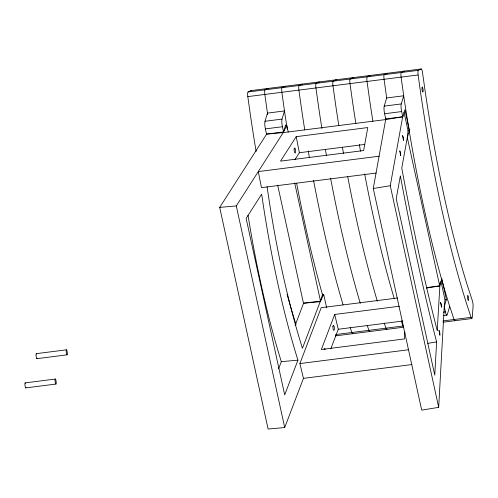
<?xml version="1.0" encoding="UTF-8"?>
<svg xmlns="http://www.w3.org/2000/svg" width="498" height="498" viewBox="0 0 498 498"><rect width="100%" height="100%" fill="white"/><g stroke="black" fill="none" stroke-linecap="round" stroke-linejoin="round"><path stroke-width="0.75" d="M404.818 332.073L404.438 338.939L321.347 349.509L334.7 314.462L399.371 306.239M436.615 341.914L434.773 375.193L396.221 198.696L400.355 175.912A397.591 48.013 80.7 0 0 414.965 249.367L418.003 263.454A397.591 48.013 80.7 0 0 436.615 341.914L427.751 343.365M385.944 118.032L373.276 188.493L421.688 410.128L438.682 407.352L444.253 306.668L444.988 299.796L440.935 281.246M402.938 115.256L390.264 185.717L438.682 407.352M403.99 112.131L408.043 130.681L407.308 137.554L401.762 168.125A378.916 45.76 80.7 0 0 437.244 330.548L440.039 282.839M285.684 124.886L283.549 131.939L266.517 134.105L265.378 128.895A5.764 1.145 82.8 0 1 264.998 121.269L267.457 113.114L264.836 94.446A4.351 0.865 82.8 0 1 265.061 89.827L267.88 88.463A4.277 0.853 82.8 0 1 268.366 88.837M283.549 131.939L282.41 126.729A5.764 1.145 82.8 0 1 282.03 119.103L284.489 110.948L281.868 92.279A4.351 0.865 82.8 0 1 282.092 87.66L284.912 86.303A4.277 0.853 82.8 0 1 285.142 86.341M277.672 185.156L303.463 303.22L320.494 301.053L322.623 294.001M426.419 288.074L439.715 285.896L407.308 137.554L409.443 130.501L404.899 109.728L402.77 116.781L385.738 118.947L384.599 113.737A5.764 1.145 82.8 0 1 384.219 106.111L386.678 97.95L384.058 79.288A4.351 0.865 82.8 0 1 384.282 74.669L387.102 73.306A4.277 0.853 82.8 0 1 387.456 73.48M303.481 378.275L284.707 427.545L268.105 429.039L219.686 207.405L266.648 134.093L283.25 132.599L385.776 119.564L402.77 116.781L401.631 111.571A5.764 1.145 82.8 0 1 401.251 103.945L403.71 95.784L401.089 77.122A4.351 0.865 82.8 0 1 401.313 72.503L404.133 71.139A4.277 0.853 82.8 0 1 404.619 71.513M426.388 287.589L439.715 285.896L441.844 278.843L446.382 299.615L444.253 306.668L445.393 311.885A5.764 1.145 82.8 0 0 447.266 314.587L449.725 306.426A372.566 74.177 82.8 0 1 403.71 95.784L386.678 97.95M278.563 368.894L281.32 361.66A397.591 109.703 84.9 0 1 260.859 283.437L257.877 269.343A397.591 109.703 84.9 0 1 248.035 215.248M295.127 325.424L303.587 303.207L320.195 301.713L323.725 294.48L322.212 294.617M297.929 360.166L284.694 394.895L246.137 218.398L261.662 194.164A397.591 109.703 84.9 0 0 274.479 267.849L277.467 281.943A397.591 109.703 84.9 0 0 297.929 360.166L281.32 361.66M320.195 301.713L302.448 348.301A378.916 104.549 84.9 0 1 267.071 186.626M411.983 364.555L303.45 378.356L299.883 363.571L321.173 307.702L397.485 297.997M330.909 348.556L338.267 329.246L334.7 314.462M285.267 125.502L286.78 125.365L283.25 132.599L236.295 205.911L284.707 427.545M296.192 136.664L280.53 161.122L363.621 150.558L367.792 127.563L296.192 136.664L299.373 152.73L294.835 159.814M256.128 151.473A372.566 74.177 82.8 0 1 250.426 115.275L247.805 96.612A4.351 0.865 82.8 0 1 248.029 91.993L250.849 90.63L421.165 68.973A4.277 0.853 82.8 0 1 422.565 72.814L425.087 90.729A348.98 69.477 82.8 0 0 468.188 288.031L472.328 300.593A4.264 0.847 82.8 0 1 473.075 306.581L472.272 317.263A4.277 0.853 82.8 0 1 471.071 317.344L442.927 320.924M248.029 91.993L418.345 70.336L421.165 68.973M373.276 188.493L390.264 185.717M247.805 96.612L418.121 74.955A4.351 0.865 82.8 0 1 418.345 70.336M264.998 121.269L282.03 119.103M384.219 106.111L401.251 103.945M265.378 128.895L282.41 126.729M384.599 113.737L401.631 111.571M408.043 130.681L409.443 130.501M299.373 152.73L364.81 144.414M379.127 156.216L258.281 171.586L261.456 187.653L376.146 173.067M444.988 299.796L446.382 299.615M36.36 353.648L66.502 349.82M36.896 358.666L67.037 354.831A2.534 0.504 82.8 0 0 67.099 351.239A2.534 0.504 82.8 0 0 66.178 350.903A2.534 0.504 82.8 0 0 67.037 354.831M443.17 312.165L445.393 311.885M443.189 315.608L446.893 315.134M338.267 329.246L402.932 321.023M335.559 334.575L402.944 326.003A4.277 0.853 82.8 0 0 403.585 327.18M335.571 335.87L403.697 327.211M442.946 322.218L471.824 318.546M25.23 382.875L55.371 379.046M25.759 387.892L55.901 384.058A2.534 0.504 82.8 0 0 55.963 380.472A2.534 0.504 82.8 0 0 55.041 380.13A2.534 0.504 82.8 0 0 55.901 384.058M299.883 363.571L408.416 349.77M219.686 207.405L236.295 205.911M471.071 317.344L466.757 304.259A372.566 74.177 82.8 0 1 420.742 93.624L418.121 74.955M449.725 306.426L454.039 319.511A4.277 0.853 82.8 0 0 454.998 320.556M401.264 320.917L402.944 326.003M384.232 323.084L385.913 328.17A4.277 0.853 82.8 0 0 386.952 329.035M367.2 325.25L368.881 330.336A4.277 0.853 82.8 0 0 369.84 331.382M350.169 327.416L351.849 332.502A4.277 0.853 82.8 0 0 352.889 333.361M286.78 125.365L288.236 132.045M323.725 294.48L326.638 307.832M294.704 182.99L320.494 301.053M37.126 358.429A2.534 0.504 82.8 0 1 36.099 355.958A2.534 0.504 82.8 0 1 36.665 354.084M25.989 387.656A2.534 0.504 82.8 0 1 24.962 385.184A2.534 0.504 82.8 0 1 25.529 383.311M267.681 114.627A372.566 74.177 82.8 0 1 267.457 113.114L284.489 110.948A372.566 74.177 82.8 0 0 287.259 129.125M335.857 335.528A4.277 0.853 82.8 0 1 335.459 335.845M322.604 295.146A372.566 74.177 82.8 0 1 296.671 183.351M360.309 303.382A372.566 74.177 82.8 0 1 330.591 178.265M326.439 155.525A372.566 74.177 82.8 0 1 325.393 149.518M321.92 128.559A372.566 74.177 82.8 0 1 318.552 106.616L315.931 87.953A4.351 0.865 82.8 0 1 316.155 83.328L318.975 81.971A4.277 0.853 82.8 0 1 319.461 82.338M302.429 84.504A4.277 0.853 82.8 0 0 301.944 84.137L299.124 85.494A4.351 0.865 82.8 0 0 298.9 90.119L301.52 108.782A372.566 74.177 82.8 0 0 304.77 129.972M343.06 304.801A372.566 74.177 82.8 0 1 313.559 180.432M309.407 157.692A372.566 74.177 82.8 0 1 308.237 150.938M377.341 301.215A372.566 74.177 82.8 0 1 347.766 176.852M343.471 153.359A372.566 74.177 82.8 0 1 342.425 147.352M338.833 125.639A372.566 74.177 82.8 0 1 335.584 104.449L332.963 85.787A4.351 0.865 82.8 0 1 333.187 81.162L336.007 79.805A4.277 0.853 82.8 0 1 336.362 79.979M394.155 298.302A372.566 74.177 82.8 0 1 364.654 173.939M360.502 151.193A372.566 74.177 82.8 0 1 359.332 144.445M355.865 123.479A372.566 74.177 82.8 0 1 352.615 102.283L349.994 83.62A4.351 0.865 82.8 0 1 350.219 78.995L353.038 77.638A4.277 0.853 82.8 0 1 353.524 78.012M370.556 75.845A4.277 0.853 82.8 0 0 370.07 75.472L367.25 76.829A4.351 0.865 82.8 0 0 367.026 81.454L369.647 100.117A372.566 74.177 82.8 0 0 372.896 121.313M250.849 90.63A4.277 0.853 82.8 0 1 251.204 90.804M295.993 324.491A372.566 74.177 82.8 0 1 287.072 294.231M324.161 349.254A2.54 0.691 85.2 0 1 325.157 349.503M399.819 150.962L400.685 155.731L400.548 152.805L399.819 150.962M402.589 135.68L403.461 140.442L403.324 137.516L402.589 135.68M439.031 330.467L439.902 335.235L439.765 332.309L439.031 330.467M440.581 302.46L441.452 307.229L441.315 304.303L440.581 302.46M468.662 299.385L468.637 299.871A2.534 0.504 82.8 0 1 467.659 298.632A2.534 0.504 82.8 0 1 467.852 295.476A2.534 0.504 82.8 0 1 468.662 299.385M422.285 87.082L422.155 87.119A2.534 0.504 82.8 0 0 422.316 91.053A2.534 0.504 82.8 0 0 423.144 90.829A2.534 0.504 82.8 0 0 422.285 87.082M332.95 326.445A2.54 0.691 85.2 0 0 333.778 330.392A2.54 0.691 85.2 0 0 334.177 326.763A2.54 0.691 85.2 0 0 332.95 326.445M294.169 149.07A2.54 0.71 84.4 0 0 295.065 153.011A2.54 0.71 84.4 0 0 295.426 149.381A2.54 0.71 84.4 0 0 294.169 149.07"/></g></svg>
